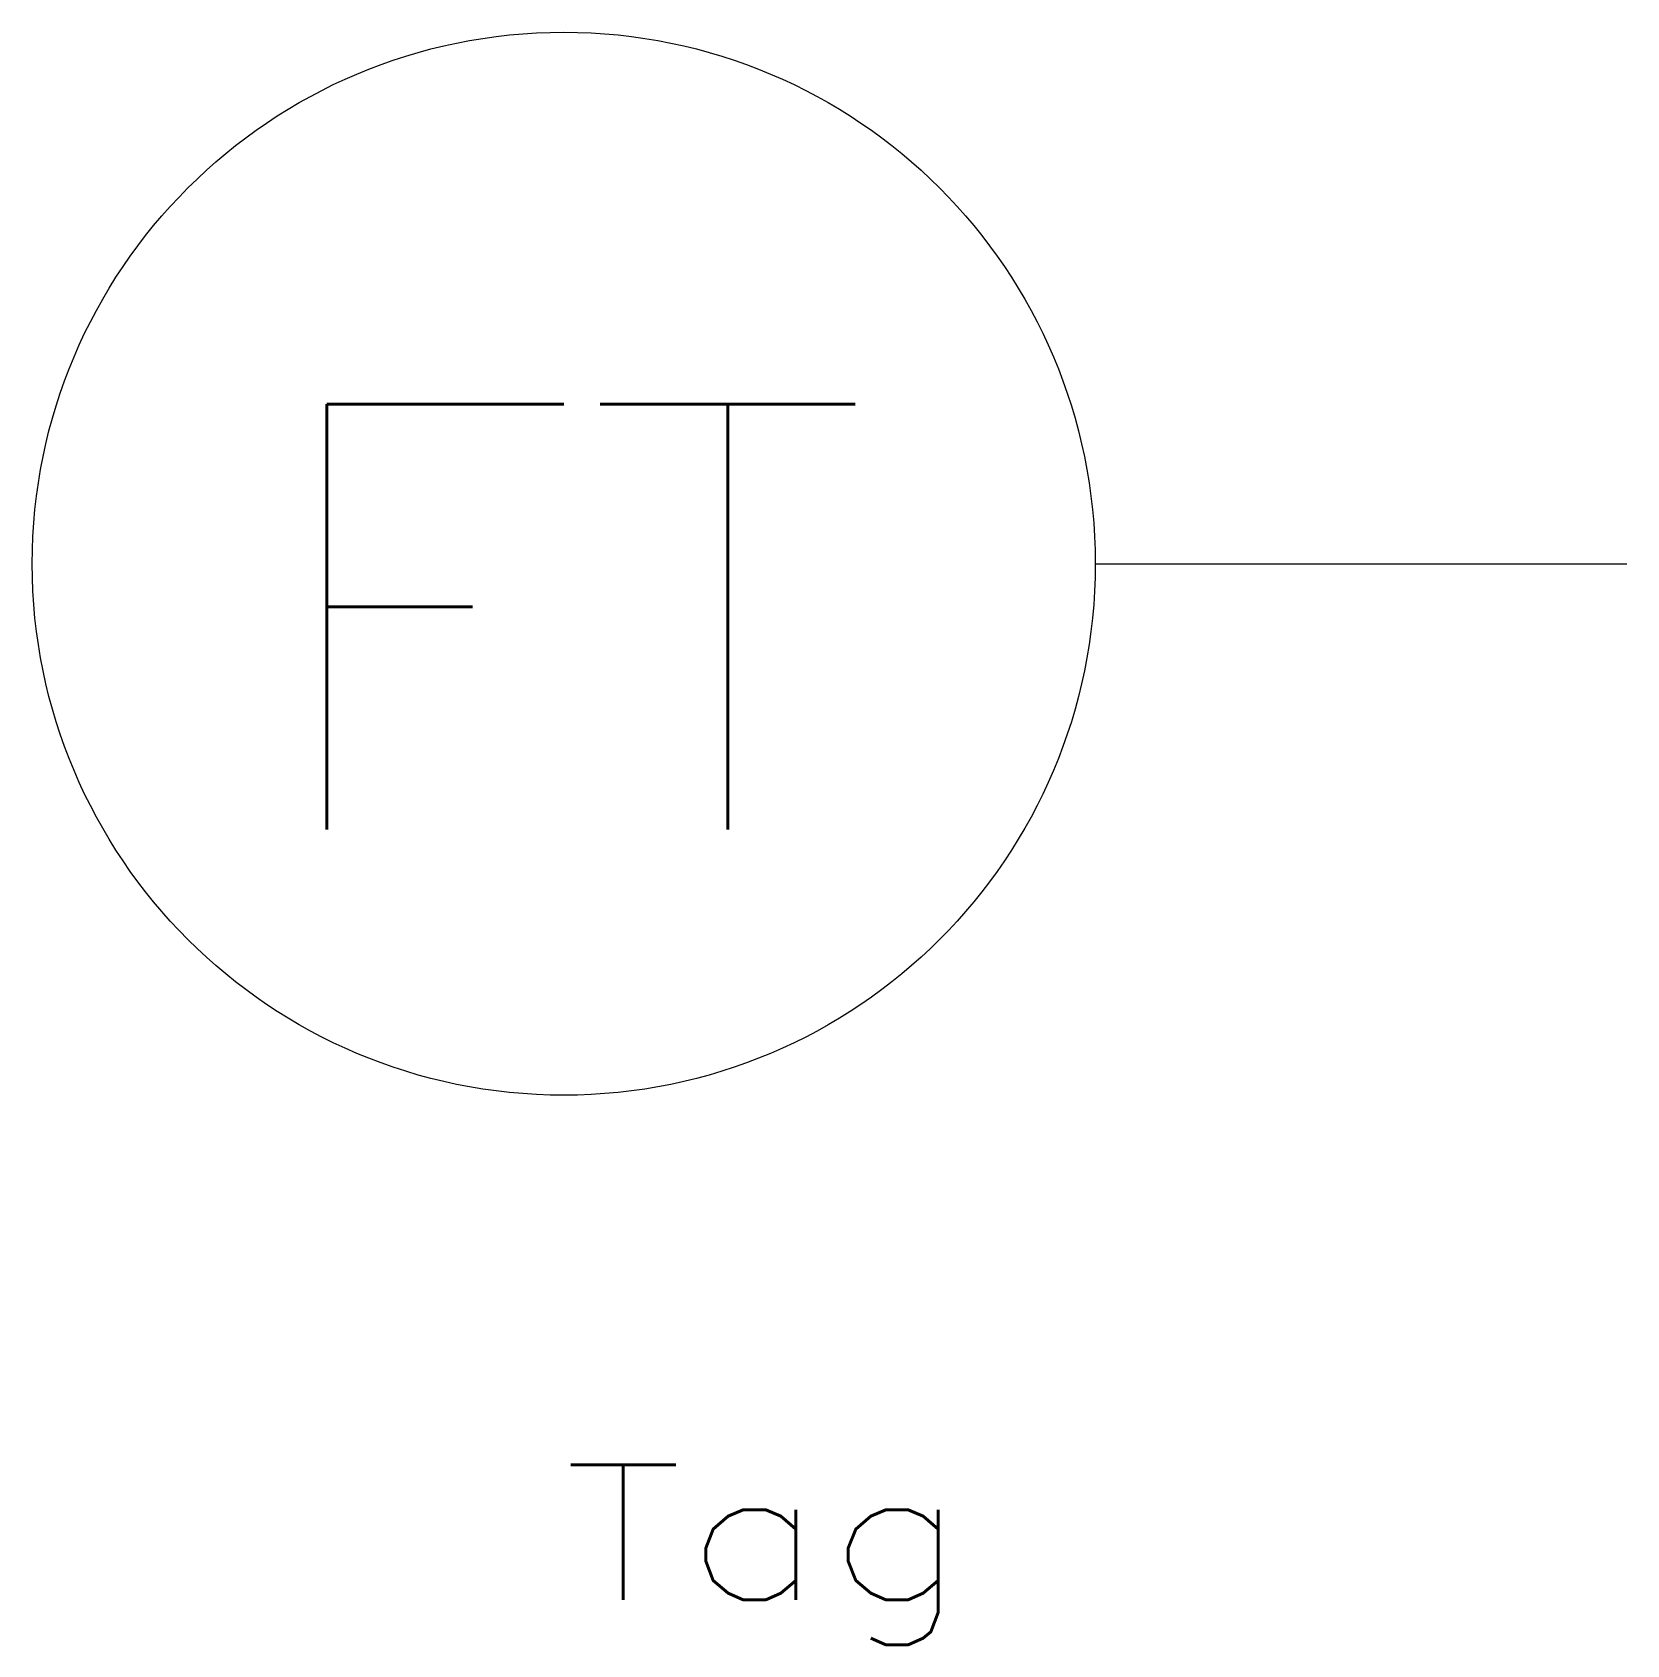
# Model space of a CAD drawing. Header units: inches. Extents: x -15 to 0, y -10.2 to 5.
import ezdxf
from ezdxf.enums import TextEntityAlignment as Align

# ---------------------------------------------------------------- set-up
doc = ezdxf.new("R2010")
doc.units = ezdxf.units.IN
doc.header["$MEASUREMENT"] = 0
doc.layers.get('0').update_dxf_attribs({"lineweight": 0})
doc.styles.add('STANDARD0', font='TXT.SHX')
doc.styles.add('STANDARD1', font='TXT.SHX')

msp = doc.modelspace()

# ---------------------------------------------------------------- linework, layer by layer
msp.add_line((-5, 0), (0, 0))
at = {"lineweight": 0}
msp.add_circle((-10, 0), 5, dxfattribs=at)

# ---------------------------------------------------------------- texts
at = {"linetype": 'Continuous', "style": 'STANDARD0'}
msp.add_text('FT', height=4, dxfattribs=at).set_placement((-10, -2.5), align=Align.CENTER)
at = {"color": 7, "linetype": 'Continuous', "style": 'STANDARD1', "width": 1.166667}
msp.add_text('Tag', height=1.27, dxfattribs=at).set_placement((-10.005, -9.747), (-6.195, -9.747), align=Align.FIT)

doc.saveas('drawing.dxf')
